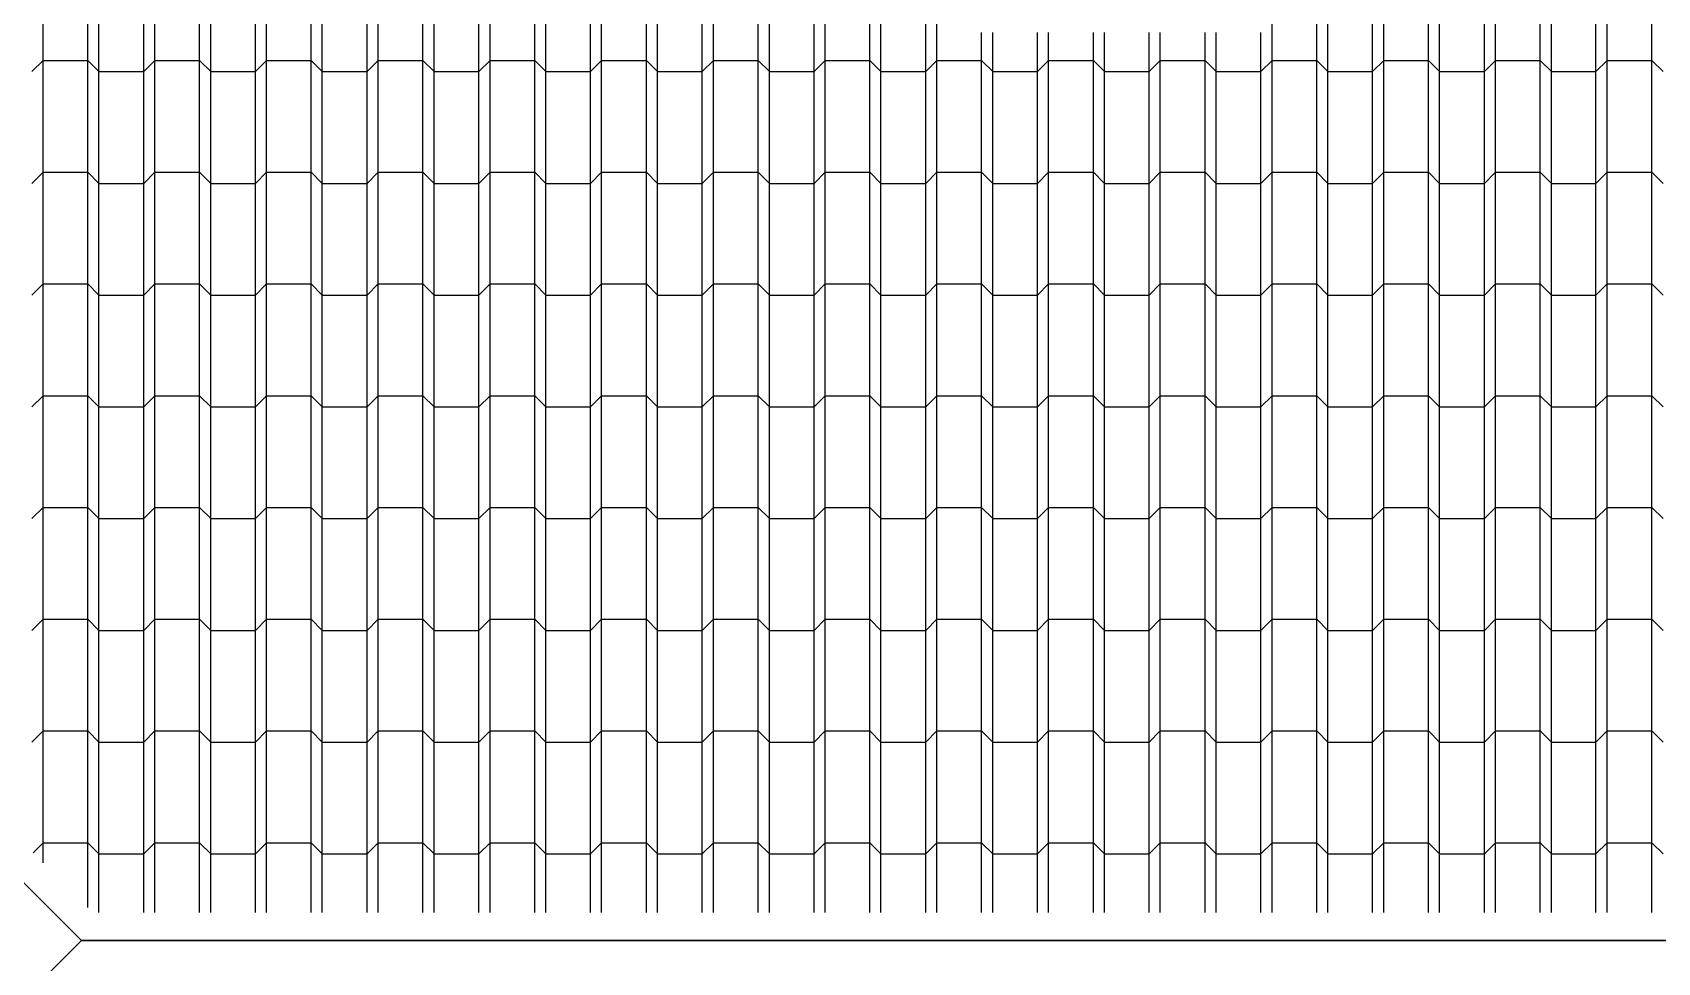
# Model space of a CAD drawing. Header units: metres. Extents: x -220 to 294, y -29 to 18.
# Drawn here: x -182.712 to -181.258, y 8.442 to 9.274 of the extents above; entities that cross this region are included whole.
import ezdxf

# ---------------------------------------------------------------- set-up
doc = ezdxf.new("R2010")
doc.units = ezdxf.units.M
doc.header["$MEASUREMENT"] = 0
doc.layers.add('Rota', color=7, linetype='Continuous')
doc.layers.add('Tarama', color=7, linetype='Continuous')

msp = doc.modelspace()

# ---------------------------------------------------------------- linework, layer by layer
at = {"layer": 'Rota', "color": 166, "linetype": 'Continuous', "lineweight": -3}
for points in [[(-184.0061, 9.7987), (-182.6686, 8.4612)], [(-182.6686, 8.4612), (-184.0061, 7.1237)], [(-182.6686, 8.4612), (-180.8064, 8.4612)], [(-180.8064, 8.4612), (-182.6686, 8.4612)]]:
    msp.add_lwpolyline(points, dxfattribs=at)
at = {"layer": 'Tarama', "color": 13, "linetype": 'Continuous', "lineweight": -3}
for points in [[(-182.7029, 9.2487), (-182.7029, 9.3487)], [(-182.6628, 9.2487), (-182.6628, 9.3487)], [(-182.6528, 9.2487), (-182.6528, 9.3487)], [(-182.6128, 9.2487), (-182.6128, 9.3487)], [(-182.6028, 9.2487), (-182.6028, 9.3487)], [(-182.5629, 9.2487), (-182.5629, 9.3487)], [(-182.5528, 9.2487), (-182.5528, 9.3487)], [(-182.5128, 9.2487), (-182.5128, 9.3487)], [(-182.5028, 9.2487), (-182.5028, 9.3487)], [(-182.4628, 9.2487), (-182.4628, 9.3487)], [(-182.4529, 9.2487), (-182.4529, 9.3487)], [(-182.4128, 9.2487), (-182.4128, 9.3487)], [(-182.4028, 9.2487), (-182.4028, 9.3487)], [(-182.3628, 9.2487), (-182.3628, 9.3487)], [(-182.3528, 9.2487), (-182.3528, 9.3487)], [(-182.3129, 9.2487), (-182.3129, 9.3487)], [(-182.3028, 9.2487), (-182.3028, 9.3487)], [(-182.2628, 9.2487), (-182.2628, 9.3487)], [(-182.2528, 9.2487), (-182.2528, 9.3487)], [(-182.2128, 9.2487), (-182.2128, 9.3487)], [(-182.2029, 9.2487), (-182.2029, 9.3487)], [(-182.1628, 9.2487), (-182.1628, 9.3487)], [(-182.1528, 9.2487), (-182.1528, 9.3487)], [(-182.1128, 9.2487), (-182.1128, 9.3487)], [(-182.1028, 9.2487), (-182.1028, 9.3487)], [(-182.0629, 9.2487), (-182.0629, 9.3487)], [(-182.0528, 9.2487), (-182.0528, 9.3487)], [(-182.0128, 9.2487), (-182.0128, 9.3487)], [(-182.0028, 9.2487), (-182.0028, 9.3487)], [(-181.9628, 9.2487), (-181.9628, 9.3487)], [(-181.9529, 9.2487), (-181.9529, 9.3487)], [(-181.9128, 9.2487), (-181.9128, 9.3487)], [(-181.9028, 9.2487), (-181.9028, 9.3487)], [(-181.6028, 9.2487), (-181.6028, 9.3487)], [(-181.5629, 9.2487), (-181.5629, 9.3487)], [(-181.5528, 9.2487), (-181.5528, 9.3487)], [(-181.5128, 9.2487), (-181.5128, 9.3487)], [(-181.5028, 9.2487), (-181.5028, 9.3487)], [(-181.4628, 9.2487), (-181.4628, 9.3487)], [(-181.4529, 9.2487), (-181.4529, 9.3487)], [(-181.4128, 9.2487), (-181.4128, 9.3487)], [(-181.4028, 9.2487), (-181.4028, 9.3487)], [(-181.3628, 9.2487), (-181.3628, 9.3487)], [(-181.3528, 9.2487), (-181.3528, 9.3487)], [(-181.3129, 9.2487), (-181.3129, 9.3487)], [(-181.3028, 9.2487), (-181.3028, 9.3487)], [(-181.2628, 9.2487), (-181.2628, 9.3487)], [(-181.8628, 9.2487), (-181.8628, 9.2737)], [(-181.8528, 9.2487), (-181.8528, 9.2737)], [(-181.8129, 9.2487), (-181.8129, 9.2737)], [(-181.8028, 9.2487), (-181.8028, 9.2737)], [(-181.7628, 9.2487), (-181.7628, 9.2737)], [(-181.7528, 9.2487), (-181.7528, 9.2737)], [(-181.7128, 9.2487), (-181.7128, 9.2737)], [(-181.7029, 9.2487), (-181.7029, 9.2737)], [(-181.6628, 9.2487), (-181.6628, 9.2737)], [(-181.6528, 9.2487), (-181.6528, 9.2737)], [(-181.6128, 9.2487), (-181.6128, 9.2737)], [(-182.7128, 9.2387), (-182.7029, 9.2487)], [(-182.7029, 9.1487), (-182.7029, 9.2487)], [(-182.7029, 9.2487), (-182.6628, 9.2487)], [(-182.6628, 9.1487), (-182.6628, 9.2487)], [(-182.6628, 9.2487), (-182.6528, 9.2387)], [(-182.6528, 9.1487), (-182.6528, 9.2487)], [(-182.6528, 9.2387), (-182.6128, 9.2387)], [(-182.6128, 9.1487), (-182.6128, 9.2487)], [(-182.6128, 9.2387), (-182.6028, 9.2487)], [(-182.6028, 9.1487), (-182.6028, 9.2487)], [(-182.6028, 9.2487), (-182.5629, 9.2487)], [(-182.5629, 9.1487), (-182.5629, 9.2487)], [(-182.5629, 9.2487), (-182.5528, 9.2387)], [(-182.5528, 9.1487), (-182.5528, 9.2487)], [(-182.5528, 9.2387), (-182.5128, 9.2387)], [(-182.5128, 9.1487), (-182.5128, 9.2487)], [(-182.5128, 9.2387), (-182.5028, 9.2487)], [(-182.5028, 9.1487), (-182.5028, 9.2487)], [(-182.5028, 9.2487), (-182.4628, 9.2487)], [(-182.4628, 9.1487), (-182.4628, 9.2487)], [(-182.4628, 9.2487), (-182.4529, 9.2387)], [(-182.4529, 9.1487), (-182.4529, 9.2487)], [(-182.4529, 9.2387), (-182.4128, 9.2387)], [(-182.4128, 9.1487), (-182.4128, 9.2487)], [(-182.4128, 9.2387), (-182.4028, 9.2487)], [(-182.4028, 9.1487), (-182.4028, 9.2487)], [(-182.4028, 9.2487), (-182.3628, 9.2487)], [(-182.3628, 9.1487), (-182.3628, 9.2487)], [(-182.3628, 9.2487), (-182.3528, 9.2387)], [(-182.3528, 9.1487), (-182.3528, 9.2487)], [(-182.3528, 9.2387), (-182.3129, 9.2387)], [(-182.3129, 9.1487), (-182.3129, 9.2487)], [(-182.3129, 9.2387), (-182.3028, 9.2487)], [(-182.3028, 9.1487), (-182.3028, 9.2487)], [(-182.3028, 9.2487), (-182.2628, 9.2487)], [(-182.2628, 9.1487), (-182.2628, 9.2487)], [(-182.2628, 9.2487), (-182.2528, 9.2387)], [(-182.2528, 9.1487), (-182.2528, 9.2487)], [(-182.2528, 9.2387), (-182.2128, 9.2387)], [(-182.2128, 9.1487), (-182.2128, 9.2487)], [(-182.2128, 9.2387), (-182.2029, 9.2487)], [(-182.2029, 9.1487), (-182.2029, 9.2487)], [(-182.2029, 9.2487), (-182.1628, 9.2487)], [(-182.1628, 9.1487), (-182.1628, 9.2487)], [(-182.1628, 9.2487), (-182.1528, 9.2387)], [(-182.1528, 9.1487), (-182.1528, 9.2487)], [(-182.1528, 9.2387), (-182.1128, 9.2387)], [(-182.1128, 9.1487), (-182.1128, 9.2487)], [(-182.1128, 9.2387), (-182.1028, 9.2487)], [(-182.1028, 9.1487), (-182.1028, 9.2487)], [(-182.1028, 9.2487), (-182.0629, 9.2487)], [(-182.0629, 9.1487), (-182.0629, 9.2487)], [(-182.0629, 9.2487), (-182.0528, 9.2387)], [(-182.0528, 9.1487), (-182.0528, 9.2487)], [(-182.0528, 9.2387), (-182.0128, 9.2387)], [(-182.0128, 9.1487), (-182.0128, 9.2487)], [(-182.0128, 9.2387), (-182.0028, 9.2487)], [(-182.0028, 9.1487), (-182.0028, 9.2487)], [(-182.0028, 9.2487), (-181.9628, 9.2487)], [(-181.9628, 9.1487), (-181.9628, 9.2487)], [(-181.9628, 9.2487), (-181.9529, 9.2387)], [(-181.9529, 9.1487), (-181.9529, 9.2487)], [(-181.9529, 9.2387), (-181.9128, 9.2387)], [(-181.9128, 9.1487), (-181.9128, 9.2487)], [(-181.9128, 9.2387), (-181.9028, 9.2487)], [(-181.9028, 9.1487), (-181.9028, 9.2487)], [(-181.9028, 9.2487), (-181.8628, 9.2487)], [(-181.8628, 9.1487), (-181.8628, 9.2487)], [(-181.8628, 9.2487), (-181.8528, 9.2387)], [(-181.8528, 9.1487), (-181.8528, 9.2487)], [(-181.8528, 9.2387), (-181.8129, 9.2387)], [(-181.8129, 9.1487), (-181.8129, 9.2487)], [(-181.8129, 9.2387), (-181.8028, 9.2487)], [(-181.8028, 9.1487), (-181.8028, 9.2487)], [(-181.8028, 9.2487), (-181.7628, 9.2487)], [(-181.7628, 9.1487), (-181.7628, 9.2487)], [(-181.7628, 9.2487), (-181.7528, 9.2387)], [(-181.7528, 9.1487), (-181.7528, 9.2487)], [(-181.7528, 9.2387), (-181.7128, 9.2387)], [(-181.7128, 9.1487), (-181.7128, 9.2487)], [(-181.7128, 9.2387), (-181.7029, 9.2487)], [(-181.7029, 9.1487), (-181.7029, 9.2487)], [(-181.7029, 9.2487), (-181.6628, 9.2487)], [(-181.6628, 9.1487), (-181.6628, 9.2487)], [(-181.6628, 9.2487), (-181.6528, 9.2387)], [(-181.6528, 9.1487), (-181.6528, 9.2487)], [(-181.6528, 9.2387), (-181.6128, 9.2387)], [(-181.6128, 9.1487), (-181.6128, 9.2487)], [(-181.6128, 9.2387), (-181.6028, 9.2487)], [(-181.6028, 9.1487), (-181.6028, 9.2487)], [(-181.6028, 9.2487), (-181.5629, 9.2487)], [(-181.5629, 9.1487), (-181.5629, 9.2487)], [(-181.5629, 9.2487), (-181.5528, 9.2387)], [(-181.5528, 9.1487), (-181.5528, 9.2487)], [(-181.5528, 9.2387), (-181.5128, 9.2387)], [(-181.5128, 9.1487), (-181.5128, 9.2487)], [(-181.5128, 9.2387), (-181.5028, 9.2487)], [(-181.5028, 9.1487), (-181.5028, 9.2487)], [(-181.5028, 9.2487), (-181.4628, 9.2487)], [(-181.4628, 9.1487), (-181.4628, 9.2487)], [(-181.4628, 9.2487), (-181.4529, 9.2387)], [(-181.4529, 9.1487), (-181.4529, 9.2487)], [(-181.4529, 9.2387), (-181.4128, 9.2387)], [(-181.4128, 9.1487), (-181.4128, 9.2487)], [(-181.4128, 9.2387), (-181.4028, 9.2487)], [(-181.4028, 9.1487), (-181.4028, 9.2487)], [(-181.4028, 9.2487), (-181.3628, 9.2487)], [(-181.3628, 9.1487), (-181.3628, 9.2487)], [(-181.3628, 9.2487), (-181.3528, 9.2387)], [(-181.3528, 9.1487), (-181.3528, 9.2487)], [(-181.3528, 9.2387), (-181.3129, 9.2387)], [(-181.3129, 9.1487), (-181.3129, 9.2487)], [(-181.3129, 9.2387), (-181.3028, 9.2487)], [(-181.3028, 9.1487), (-181.3028, 9.2487)], [(-181.3028, 9.2487), (-181.2628, 9.2487)], [(-181.2628, 9.1487), (-181.2628, 9.2487)], [(-181.2628, 9.2487), (-181.2528, 9.2387)], [(-182.7128, 9.1387), (-182.7029, 9.1487)], [(-182.7029, 9.0487), (-182.7029, 9.1487)], [(-182.7029, 9.1487), (-182.6628, 9.1487)], [(-182.6628, 9.0487), (-182.6628, 9.1487)], [(-182.6628, 9.1487), (-182.6528, 9.1387)], [(-182.6528, 9.0487), (-182.6528, 9.1487)], [(-182.6128, 9.0487), (-182.6128, 9.1487)], [(-182.6128, 9.1387), (-182.6028, 9.1487)], [(-182.6028, 9.0487), (-182.6028, 9.1487)], [(-182.6028, 9.1487), (-182.5629, 9.1487)], [(-182.5629, 9.0487), (-182.5629, 9.1487)], [(-182.5629, 9.1487), (-182.5528, 9.1387)], [(-182.5528, 9.0487), (-182.5528, 9.1487)], [(-182.5128, 9.0487), (-182.5128, 9.1487)], [(-182.5128, 9.1387), (-182.5028, 9.1487)], [(-182.5028, 9.0487), (-182.5028, 9.1487)], [(-182.5028, 9.1487), (-182.4628, 9.1487)], [(-182.4628, 9.0487), (-182.4628, 9.1487)], [(-182.4628, 9.1487), (-182.4529, 9.1387)], [(-182.4529, 9.0487), (-182.4529, 9.1487)], [(-182.4128, 9.0487), (-182.4128, 9.1487)], [(-182.4128, 9.1387), (-182.4028, 9.1487)], [(-182.4028, 9.0487), (-182.4028, 9.1487)], [(-182.4028, 9.1487), (-182.3628, 9.1487)], [(-182.3628, 9.0487), (-182.3628, 9.1487)], [(-182.3628, 9.1487), (-182.3528, 9.1387)], [(-182.3528, 9.0487), (-182.3528, 9.1487)], [(-182.3129, 9.0487), (-182.3129, 9.1487)], [(-182.3129, 9.1387), (-182.3028, 9.1487)], [(-182.3028, 9.0487), (-182.3028, 9.1487)], [(-182.3028, 9.1487), (-182.2628, 9.1487)], [(-182.2628, 9.0487), (-182.2628, 9.1487)], [(-182.2628, 9.1487), (-182.2528, 9.1387)], [(-182.2528, 9.0487), (-182.2528, 9.1487)], [(-182.2128, 9.0487), (-182.2128, 9.1487)], [(-182.2128, 9.1387), (-182.2029, 9.1487)], [(-182.2029, 9.0487), (-182.2029, 9.1487)], [(-182.2029, 9.1487), (-182.1628, 9.1487)], [(-182.1628, 9.0487), (-182.1628, 9.1487)], [(-182.1628, 9.1487), (-182.1528, 9.1387)], [(-182.1528, 9.0487), (-182.1528, 9.1487)], [(-182.1128, 9.0487), (-182.1128, 9.1487)], [(-182.1128, 9.1387), (-182.1028, 9.1487)], [(-182.1028, 9.0487), (-182.1028, 9.1487)], [(-182.1028, 9.1487), (-182.0629, 9.1487)], [(-182.0629, 9.0487), (-182.0629, 9.1487)], [(-182.0629, 9.1487), (-182.0528, 9.1387)], [(-182.0528, 9.0487), (-182.0528, 9.1487)], [(-182.0128, 9.0487), (-182.0128, 9.1487)], [(-182.0128, 9.1387), (-182.0028, 9.1487)], [(-182.0028, 9.0487), (-182.0028, 9.1487)], [(-182.0028, 9.1487), (-181.9628, 9.1487)], [(-181.9628, 9.0487), (-181.9628, 9.1487)], [(-181.9628, 9.1487), (-181.9529, 9.1387)], [(-181.9529, 9.0487), (-181.9529, 9.1487)], [(-181.9128, 9.0487), (-181.9128, 9.1487)], [(-181.9128, 9.1387), (-181.9028, 9.1487)], [(-181.9028, 9.0487), (-181.9028, 9.1487)], [(-181.9028, 9.1487), (-181.8628, 9.1487)], [(-181.8628, 9.0487), (-181.8628, 9.1487)], [(-181.8628, 9.1487), (-181.8528, 9.1387)], [(-181.8528, 9.0487), (-181.8528, 9.1487)], [(-181.8129, 9.0487), (-181.8129, 9.1487)], [(-181.8129, 9.1387), (-181.8028, 9.1487)], [(-181.8028, 9.0487), (-181.8028, 9.1487)], [(-181.8028, 9.1487), (-181.7628, 9.1487)], [(-181.7628, 9.0487), (-181.7628, 9.1487)], [(-181.7628, 9.1487), (-181.7528, 9.1387)], [(-181.7528, 9.0487), (-181.7528, 9.1487)], [(-181.7128, 9.0487), (-181.7128, 9.1487)], [(-181.7128, 9.1387), (-181.7029, 9.1487)], [(-181.7029, 9.0487), (-181.7029, 9.1487)], [(-181.7029, 9.1487), (-181.6628, 9.1487)], [(-181.6628, 9.0487), (-181.6628, 9.1487)], [(-181.6628, 9.1487), (-181.6528, 9.1387)], [(-181.6528, 9.0487), (-181.6528, 9.1487)], [(-181.6128, 9.0487), (-181.6128, 9.1487)], [(-181.6128, 9.1387), (-181.6028, 9.1487)], [(-181.6028, 9.0487), (-181.6028, 9.1487)], [(-181.6028, 9.1487), (-181.5629, 9.1487)], [(-181.5629, 9.0487), (-181.5629, 9.1487)], [(-181.5629, 9.1487), (-181.5528, 9.1387)], [(-181.5528, 9.0487), (-181.5528, 9.1487)], [(-181.5128, 9.0487), (-181.5128, 9.1487)], [(-181.5128, 9.1387), (-181.5028, 9.1487)], [(-181.5028, 9.0487), (-181.5028, 9.1487)], [(-181.5028, 9.1487), (-181.4628, 9.1487)], [(-181.4628, 9.0487), (-181.4628, 9.1487)], [(-181.4628, 9.1487), (-181.4529, 9.1387)], [(-181.4529, 9.0487), (-181.4529, 9.1487)], [(-181.4128, 9.0487), (-181.4128, 9.1487)], [(-181.4128, 9.1387), (-181.4028, 9.1487)], [(-181.4028, 9.0487), (-181.4028, 9.1487)], [(-181.4028, 9.1487), (-181.3628, 9.1487)], [(-181.3628, 9.0487), (-181.3628, 9.1487)], [(-181.3628, 9.1487), (-181.3528, 9.1387)], [(-181.3528, 9.0487), (-181.3528, 9.1487)], [(-181.3129, 9.0487), (-181.3129, 9.1487)], [(-181.3129, 9.1387), (-181.3028, 9.1487)], [(-181.3028, 9.0487), (-181.3028, 9.1487)], [(-181.3028, 9.1487), (-181.2628, 9.1487)], [(-181.2628, 9.0487), (-181.2628, 9.1487)], [(-181.2628, 9.1487), (-181.2528, 9.1387)], [(-182.6528, 9.1387), (-182.6128, 9.1387)], [(-182.5528, 9.1387), (-182.5128, 9.1387)], [(-182.4529, 9.1387), (-182.4128, 9.1387)], [(-182.3528, 9.1387), (-182.3129, 9.1387)], [(-182.2528, 9.1387), (-182.2128, 9.1387)], [(-182.1528, 9.1387), (-182.1128, 9.1387)], [(-182.0528, 9.1387), (-182.0128, 9.1387)], [(-181.9529, 9.1387), (-181.9128, 9.1387)], [(-181.8528, 9.1387), (-181.8129, 9.1387)], [(-181.7528, 9.1387), (-181.7128, 9.1387)], [(-181.6528, 9.1387), (-181.6128, 9.1387)], [(-181.5528, 9.1387), (-181.5128, 9.1387)], [(-181.4529, 9.1387), (-181.4128, 9.1387)], [(-181.3528, 9.1387), (-181.3129, 9.1387)], [(-182.7128, 9.0387), (-182.7029, 9.0487)], [(-182.7029, 8.9487), (-182.7029, 9.0487)], [(-182.7029, 9.0487), (-182.6628, 9.0487)], [(-182.6628, 8.9487), (-182.6628, 9.0487)], [(-182.6628, 9.0487), (-182.6528, 9.0387)], [(-182.6528, 8.9487), (-182.6528, 9.0487)], [(-182.6128, 8.9487), (-182.6128, 9.0487)], [(-182.6128, 9.0387), (-182.6028, 9.0487)], [(-182.6028, 8.9487), (-182.6028, 9.0487)], [(-182.6028, 9.0487), (-182.5629, 9.0487)], [(-182.5629, 8.9487), (-182.5629, 9.0487)], [(-182.5629, 9.0487), (-182.5528, 9.0387)], [(-182.5528, 8.9487), (-182.5528, 9.0487)], [(-182.5128, 8.9487), (-182.5128, 9.0487)], [(-182.5128, 9.0387), (-182.5028, 9.0487)], [(-182.5028, 8.9487), (-182.5028, 9.0487)], [(-182.5028, 9.0487), (-182.4628, 9.0487)], [(-182.4628, 8.9487), (-182.4628, 9.0487)], [(-182.4628, 9.0487), (-182.4529, 9.0387)], [(-182.4529, 8.9487), (-182.4529, 9.0487)], [(-182.4128, 8.9487), (-182.4128, 9.0487)], [(-182.4128, 9.0387), (-182.4028, 9.0487)], [(-182.4028, 8.9487), (-182.4028, 9.0487)], [(-182.4028, 9.0487), (-182.3628, 9.0487)], [(-182.3628, 8.9487), (-182.3628, 9.0487)], [(-182.3628, 9.0487), (-182.3528, 9.0387)], [(-182.3528, 8.9487), (-182.3528, 9.0487)], [(-182.3129, 8.9487), (-182.3129, 9.0487)], [(-182.3129, 9.0387), (-182.3028, 9.0487)], [(-182.3028, 8.9487), (-182.3028, 9.0487)], [(-182.3028, 9.0487), (-182.2628, 9.0487)], [(-182.2628, 8.9487), (-182.2628, 9.0487)], [(-182.2628, 9.0487), (-182.2528, 9.0387)], [(-182.2528, 8.9487), (-182.2528, 9.0487)], [(-182.2128, 8.9487), (-182.2128, 9.0487)], [(-182.2128, 9.0387), (-182.2029, 9.0487)], [(-182.2029, 8.9487), (-182.2029, 9.0487)], [(-182.2029, 9.0487), (-182.1628, 9.0487)], [(-182.1628, 8.9487), (-182.1628, 9.0487)], [(-182.1628, 9.0487), (-182.1528, 9.0387)], [(-182.1528, 8.9487), (-182.1528, 9.0487)], [(-182.1128, 8.9487), (-182.1128, 9.0487)], [(-182.1128, 9.0387), (-182.1028, 9.0487)], [(-182.1028, 8.9487), (-182.1028, 9.0487)], [(-182.1028, 9.0487), (-182.0629, 9.0487)], [(-182.0629, 8.9487), (-182.0629, 9.0487)], [(-182.0629, 9.0487), (-182.0528, 9.0387)], [(-182.0528, 8.9487), (-182.0528, 9.0487)], [(-182.0128, 8.9487), (-182.0128, 9.0487)], [(-182.0128, 9.0387), (-182.0028, 9.0487)], [(-182.0028, 8.9487), (-182.0028, 9.0487)], [(-182.0028, 9.0487), (-181.9628, 9.0487)], [(-181.9628, 8.9487), (-181.9628, 9.0487)], [(-181.9628, 9.0487), (-181.9529, 9.0387)], [(-181.9529, 8.9487), (-181.9529, 9.0487)], [(-181.9128, 8.9487), (-181.9128, 9.0487)], [(-181.9128, 9.0387), (-181.9028, 9.0487)], [(-181.9028, 8.9487), (-181.9028, 9.0487)], [(-181.9028, 9.0487), (-181.8628, 9.0487)], [(-181.8628, 8.9487), (-181.8628, 9.0487)], [(-181.8628, 9.0487), (-181.8528, 9.0387)], [(-181.8528, 8.9487), (-181.8528, 9.0487)], [(-181.8129, 8.9487), (-181.8129, 9.0487)], [(-181.8129, 9.0387), (-181.8028, 9.0487)], [(-181.8028, 8.9487), (-181.8028, 9.0487)], [(-181.8028, 9.0487), (-181.7628, 9.0487)], [(-181.7628, 8.9487), (-181.7628, 9.0487)], [(-181.7628, 9.0487), (-181.7528, 9.0387)], [(-181.7528, 8.9487), (-181.7528, 9.0487)], [(-181.7128, 8.9487), (-181.7128, 9.0487)], [(-181.7128, 9.0387), (-181.7029, 9.0487)], [(-181.7029, 8.9487), (-181.7029, 9.0487)], [(-181.7029, 9.0487), (-181.6628, 9.0487)], [(-181.6628, 8.9487), (-181.6628, 9.0487)], [(-181.6628, 9.0487), (-181.6528, 9.0387)], [(-181.6528, 8.9487), (-181.6528, 9.0487)], [(-181.6128, 8.9487), (-181.6128, 9.0487)], [(-181.6128, 9.0387), (-181.6028, 9.0487)], [(-181.6028, 8.9487), (-181.6028, 9.0487)], [(-181.6028, 9.0487), (-181.5629, 9.0487)], [(-181.5629, 8.9487), (-181.5629, 9.0487)], [(-181.5629, 9.0487), (-181.5528, 9.0387)], [(-181.5528, 8.9487), (-181.5528, 9.0487)], [(-181.5128, 8.9487), (-181.5128, 9.0487)], [(-181.5128, 9.0387), (-181.5028, 9.0487)], [(-181.5028, 8.9487), (-181.5028, 9.0487)], [(-181.5028, 9.0487), (-181.4628, 9.0487)], [(-181.4628, 8.9487), (-181.4628, 9.0487)], [(-181.4628, 9.0487), (-181.4529, 9.0387)], [(-181.4529, 8.9487), (-181.4529, 9.0487)], [(-181.4128, 8.9487), (-181.4128, 9.0487)], [(-181.4128, 9.0387), (-181.4028, 9.0487)], [(-181.4028, 8.9487), (-181.4028, 9.0487)], [(-181.4028, 9.0487), (-181.3628, 9.0487)], [(-181.3628, 8.9487), (-181.3628, 9.0487)], [(-181.3628, 9.0487), (-181.3528, 9.0387)], [(-181.3528, 8.9487), (-181.3528, 9.0487)], [(-181.3129, 8.9487), (-181.3129, 9.0487)], [(-181.3129, 9.0387), (-181.3028, 9.0487)], [(-181.3028, 8.9487), (-181.3028, 9.0487)], [(-181.3028, 9.0487), (-181.2628, 9.0487)], [(-181.2628, 8.9487), (-181.2628, 9.0487)], [(-181.2628, 9.0487), (-181.2528, 9.0387)], [(-182.6528, 9.0387), (-182.6128, 9.0387)], [(-182.5528, 9.0387), (-182.5128, 9.0387)], [(-182.4529, 9.0387), (-182.4128, 9.0387)], [(-182.3528, 9.0387), (-182.3129, 9.0387)], [(-182.2528, 9.0387), (-182.2128, 9.0387)], [(-182.1528, 9.0387), (-182.1128, 9.0387)], [(-182.0528, 9.0387), (-182.0128, 9.0387)], [(-181.9529, 9.0387), (-181.9128, 9.0387)], [(-181.8528, 9.0387), (-181.8129, 9.0387)], [(-181.7528, 9.0387), (-181.7128, 9.0387)], [(-181.6528, 9.0387), (-181.6128, 9.0387)], [(-181.5528, 9.0387), (-181.5128, 9.0387)], [(-181.4529, 9.0387), (-181.4128, 9.0387)], [(-181.3528, 9.0387), (-181.3129, 9.0387)], [(-182.7128, 8.9387), (-182.7029, 8.9487)], [(-182.7029, 8.8487), (-182.7029, 8.9487)], [(-182.7029, 8.9487), (-182.6628, 8.9487)], [(-182.6628, 8.8487), (-182.6628, 8.9487)], [(-182.6628, 8.9487), (-182.6528, 8.9387)], [(-182.6528, 8.8487), (-182.6528, 8.9487)], [(-182.6128, 8.8487), (-182.6128, 8.9487)], [(-182.6128, 8.9387), (-182.6028, 8.9487)], [(-182.6028, 8.8487), (-182.6028, 8.9487)], [(-182.6028, 8.9487), (-182.5629, 8.9487)], [(-182.5629, 8.8487), (-182.5629, 8.9487)], [(-182.5629, 8.9487), (-182.5528, 8.9387)], [(-182.5528, 8.8487), (-182.5528, 8.9487)], [(-182.5128, 8.8487), (-182.5128, 8.9487)], [(-182.5128, 8.9387), (-182.5028, 8.9487)], [(-182.5028, 8.8487), (-182.5028, 8.9487)], [(-182.5028, 8.9487), (-182.4628, 8.9487)], [(-182.4628, 8.8487), (-182.4628, 8.9487)], [(-182.4628, 8.9487), (-182.4529, 8.9387)], [(-182.4529, 8.8487), (-182.4529, 8.9487)], [(-182.4128, 8.8487), (-182.4128, 8.9487)], [(-182.4128, 8.9387), (-182.4028, 8.9487)], [(-182.4028, 8.8487), (-182.4028, 8.9487)], [(-182.4028, 8.9487), (-182.3628, 8.9487)], [(-182.3628, 8.8487), (-182.3628, 8.9487)], [(-182.3628, 8.9487), (-182.3528, 8.9387)], [(-182.3528, 8.8487), (-182.3528, 8.9487)], [(-182.3129, 8.8487), (-182.3129, 8.9487)], [(-182.3129, 8.9387), (-182.3028, 8.9487)], [(-182.3028, 8.8487), (-182.3028, 8.9487)], [(-182.3028, 8.9487), (-182.2628, 8.9487)], [(-182.2628, 8.8487), (-182.2628, 8.9487)], [(-182.2628, 8.9487), (-182.2528, 8.9387)], [(-182.2528, 8.8487), (-182.2528, 8.9487)], [(-182.2128, 8.8487), (-182.2128, 8.9487)], [(-182.2128, 8.9387), (-182.2029, 8.9487)], [(-182.2029, 8.8487), (-182.2029, 8.9487)], [(-182.2029, 8.9487), (-182.1628, 8.9487)], [(-182.1628, 8.8487), (-182.1628, 8.9487)], [(-182.1628, 8.9487), (-182.1528, 8.9387)], [(-182.1528, 8.8487), (-182.1528, 8.9487)], [(-182.1128, 8.8487), (-182.1128, 8.9487)], [(-182.1128, 8.9387), (-182.1028, 8.9487)], [(-182.1028, 8.8487), (-182.1028, 8.9487)], [(-182.1028, 8.9487), (-182.0629, 8.9487)], [(-182.0629, 8.8487), (-182.0629, 8.9487)], [(-182.0629, 8.9487), (-182.0528, 8.9387)], [(-182.0528, 8.8487), (-182.0528, 8.9487)], [(-182.0128, 8.8487), (-182.0128, 8.9487)], [(-182.0128, 8.9387), (-182.0028, 8.9487)], [(-182.0028, 8.8487), (-182.0028, 8.9487)], [(-182.0028, 8.9487), (-181.9628, 8.9487)], [(-181.9628, 8.8487), (-181.9628, 8.9487)], [(-181.9628, 8.9487), (-181.9529, 8.9387)], [(-181.9529, 8.8487), (-181.9529, 8.9487)], [(-181.9128, 8.8487), (-181.9128, 8.9487)], [(-181.9128, 8.9387), (-181.9028, 8.9487)], [(-181.9028, 8.8487), (-181.9028, 8.9487)], [(-181.9028, 8.9487), (-181.8628, 8.9487)], [(-181.8628, 8.8487), (-181.8628, 8.9487)], [(-181.8628, 8.9487), (-181.8528, 8.9387)], [(-181.8528, 8.8487), (-181.8528, 8.9487)], [(-181.8129, 8.8487), (-181.8129, 8.9487)], [(-181.8129, 8.9387), (-181.8028, 8.9487)], [(-181.8028, 8.8487), (-181.8028, 8.9487)], [(-181.8028, 8.9487), (-181.7628, 8.9487)], [(-181.7628, 8.8487), (-181.7628, 8.9487)], [(-181.7628, 8.9487), (-181.7528, 8.9387)], [(-181.7528, 8.8487), (-181.7528, 8.9487)], [(-181.7128, 8.8487), (-181.7128, 8.9487)], [(-181.7128, 8.9387), (-181.7029, 8.9487)], [(-181.7029, 8.8487), (-181.7029, 8.9487)], [(-181.7029, 8.9487), (-181.6628, 8.9487)], [(-181.6628, 8.8487), (-181.6628, 8.9487)], [(-181.6628, 8.9487), (-181.6528, 8.9387)], [(-181.6528, 8.8487), (-181.6528, 8.9487)], [(-181.6128, 8.8487), (-181.6128, 8.9487)], [(-181.6128, 8.9387), (-181.6028, 8.9487)], [(-181.6028, 8.8487), (-181.6028, 8.9487)], [(-181.6028, 8.9487), (-181.5629, 8.9487)], [(-181.5629, 8.8487), (-181.5629, 8.9487)], [(-181.5629, 8.9487), (-181.5528, 8.9387)], [(-181.5528, 8.8487), (-181.5528, 8.9487)], [(-181.5128, 8.8487), (-181.5128, 8.9487)], [(-181.5128, 8.9387), (-181.5028, 8.9487)], [(-181.5028, 8.8487), (-181.5028, 8.9487)], [(-181.5028, 8.9487), (-181.4628, 8.9487)], [(-181.4628, 8.8487), (-181.4628, 8.9487)], [(-181.4628, 8.9487), (-181.4529, 8.9387)], [(-181.4529, 8.8487), (-181.4529, 8.9487)], [(-181.4128, 8.8487), (-181.4128, 8.9487)], [(-181.4128, 8.9387), (-181.4028, 8.9487)], [(-181.4028, 8.8487), (-181.4028, 8.9487)], [(-181.4028, 8.9487), (-181.3628, 8.9487)], [(-181.3628, 8.8487), (-181.3628, 8.9487)], [(-181.3628, 8.9487), (-181.3528, 8.9387)], [(-181.3528, 8.8487), (-181.3528, 8.9487)], [(-181.3129, 8.8487), (-181.3129, 8.9487)], [(-181.3129, 8.9387), (-181.3028, 8.9487)], [(-181.3028, 8.8487), (-181.3028, 8.9487)], [(-181.3028, 8.9487), (-181.2628, 8.9487)], [(-181.2628, 8.8487), (-181.2628, 8.9487)], [(-181.2628, 8.9487), (-181.2528, 8.9387)], [(-182.6528, 8.9387), (-182.6128, 8.9387)], [(-182.5528, 8.9387), (-182.5128, 8.9387)], [(-182.4529, 8.9387), (-182.4128, 8.9387)], [(-182.3528, 8.9387), (-182.3129, 8.9387)], [(-182.2528, 8.9387), (-182.2128, 8.9387)], [(-182.1528, 8.9387), (-182.1128, 8.9387)], [(-182.0528, 8.9387), (-182.0128, 8.9387)], [(-181.9529, 8.9387), (-181.9128, 8.9387)], [(-181.8528, 8.9387), (-181.8129, 8.9387)], [(-181.7528, 8.9387), (-181.7128, 8.9387)], [(-181.6528, 8.9387), (-181.6128, 8.9387)], [(-181.5528, 8.9387), (-181.5128, 8.9387)], [(-181.4529, 8.9387), (-181.4128, 8.9387)], [(-181.3528, 8.9387), (-181.3129, 8.9387)], [(-182.7128, 8.8387), (-182.7029, 8.8487)], [(-182.7029, 8.7487), (-182.7029, 8.8487)], [(-182.7029, 8.8487), (-182.6628, 8.8487)], [(-182.6628, 8.7487), (-182.6628, 8.8487)], [(-182.6628, 8.8487), (-182.6528, 8.8387)], [(-182.6528, 8.7487), (-182.6528, 8.8487)], [(-182.6128, 8.7487), (-182.6128, 8.8487)], [(-182.6128, 8.8387), (-182.6028, 8.8487)], [(-182.6028, 8.7487), (-182.6028, 8.8487)], [(-182.6028, 8.8487), (-182.5629, 8.8487)], [(-182.5629, 8.7487), (-182.5629, 8.8487)], [(-182.5629, 8.8487), (-182.5528, 8.8387)], [(-182.5528, 8.7487), (-182.5528, 8.8487)], [(-182.5128, 8.7487), (-182.5128, 8.8487)], [(-182.5128, 8.8387), (-182.5028, 8.8487)], [(-182.5028, 8.7487), (-182.5028, 8.8487)], [(-182.5028, 8.8487), (-182.4628, 8.8487)], [(-182.4628, 8.7487), (-182.4628, 8.8487)], [(-182.4628, 8.8487), (-182.4529, 8.8387)], [(-182.4529, 8.7487), (-182.4529, 8.8487)], [(-182.4128, 8.7487), (-182.4128, 8.8487)], [(-182.4128, 8.8387), (-182.4028, 8.8487)], [(-182.4028, 8.7487), (-182.4028, 8.8487)], [(-182.4028, 8.8487), (-182.3628, 8.8487)], [(-182.3628, 8.7487), (-182.3628, 8.8487)], [(-182.3628, 8.8487), (-182.3528, 8.8387)], [(-182.3528, 8.7487), (-182.3528, 8.8487)], [(-182.3129, 8.7487), (-182.3129, 8.8487)], [(-182.3129, 8.8387), (-182.3028, 8.8487)], [(-182.3028, 8.7487), (-182.3028, 8.8487)], [(-182.3028, 8.8487), (-182.2628, 8.8487)], [(-182.2628, 8.7487), (-182.2628, 8.8487)], [(-182.2628, 8.8487), (-182.2528, 8.8387)], [(-182.2528, 8.7487), (-182.2528, 8.8487)], [(-182.2128, 8.7487), (-182.2128, 8.8487)], [(-182.2128, 8.8387), (-182.2029, 8.8487)], [(-182.2029, 8.7487), (-182.2029, 8.8487)], [(-182.2029, 8.8487), (-182.1628, 8.8487)], [(-182.1628, 8.7487), (-182.1628, 8.8487)], [(-182.1628, 8.8487), (-182.1528, 8.8387)], [(-182.1528, 8.7487), (-182.1528, 8.8487)], [(-182.1128, 8.7487), (-182.1128, 8.8487)], [(-182.1128, 8.8387), (-182.1028, 8.8487)], [(-182.1028, 8.7487), (-182.1028, 8.8487)], [(-182.1028, 8.8487), (-182.0629, 8.8487)], [(-182.0629, 8.7487), (-182.0629, 8.8487)], [(-182.0629, 8.8487), (-182.0528, 8.8387)], [(-182.0528, 8.7487), (-182.0528, 8.8487)], [(-182.0128, 8.7487), (-182.0128, 8.8487)], [(-182.0128, 8.8387), (-182.0028, 8.8487)], [(-182.0028, 8.7487), (-182.0028, 8.8487)], [(-182.0028, 8.8487), (-181.9628, 8.8487)], [(-181.9628, 8.7487), (-181.9628, 8.8487)], [(-181.9628, 8.8487), (-181.9529, 8.8387)], [(-181.9529, 8.7487), (-181.9529, 8.8487)], [(-181.9128, 8.7487), (-181.9128, 8.8487)], [(-181.9128, 8.8387), (-181.9028, 8.8487)], [(-181.9028, 8.7487), (-181.9028, 8.8487)], [(-181.9028, 8.8487), (-181.8628, 8.8487)], [(-181.8628, 8.7487), (-181.8628, 8.8487)], [(-181.8628, 8.8487), (-181.8528, 8.8387)], [(-181.8528, 8.7487), (-181.8528, 8.8487)], [(-181.8129, 8.7487), (-181.8129, 8.8487)], [(-181.8129, 8.8387), (-181.8028, 8.8487)], [(-181.8028, 8.7487), (-181.8028, 8.8487)], [(-181.8028, 8.8487), (-181.7628, 8.8487)], [(-181.7628, 8.7487), (-181.7628, 8.8487)], [(-181.7628, 8.8487), (-181.7528, 8.8387)], [(-181.7528, 8.7487), (-181.7528, 8.8487)], [(-181.7128, 8.7487), (-181.7128, 8.8487)], [(-181.7128, 8.8387), (-181.7029, 8.8487)], [(-181.7029, 8.7487), (-181.7029, 8.8487)], [(-181.7029, 8.8487), (-181.6628, 8.8487)], [(-181.6628, 8.7487), (-181.6628, 8.8487)], [(-181.6628, 8.8487), (-181.6528, 8.8387)], [(-181.6528, 8.7487), (-181.6528, 8.8487)], [(-181.6128, 8.7487), (-181.6128, 8.8487)], [(-181.6128, 8.8387), (-181.6028, 8.8487)], [(-181.6028, 8.7487), (-181.6028, 8.8487)], [(-181.6028, 8.8487), (-181.5629, 8.8487)], [(-181.5629, 8.7487), (-181.5629, 8.8487)], [(-181.5629, 8.8487), (-181.5528, 8.8387)], [(-181.5528, 8.7487), (-181.5528, 8.8487)], [(-181.5128, 8.7487), (-181.5128, 8.8487)], [(-181.5128, 8.8387), (-181.5028, 8.8487)], [(-181.5028, 8.7487), (-181.5028, 8.8487)], [(-181.5028, 8.8487), (-181.4628, 8.8487)], [(-181.4628, 8.7487), (-181.4628, 8.8487)], [(-181.4628, 8.8487), (-181.4529, 8.8387)], [(-181.4529, 8.7487), (-181.4529, 8.8487)], [(-181.4128, 8.7487), (-181.4128, 8.8487)], [(-181.4128, 8.8387), (-181.4028, 8.8487)], [(-181.4028, 8.7487), (-181.4028, 8.8487)], [(-181.4028, 8.8487), (-181.3628, 8.8487)], [(-181.3628, 8.7487), (-181.3628, 8.8487)], [(-181.3628, 8.8487), (-181.3528, 8.8387)], [(-181.3528, 8.7487), (-181.3528, 8.8487)], [(-181.3129, 8.7487), (-181.3129, 8.8487)], [(-181.3129, 8.8387), (-181.3028, 8.8487)], [(-181.3028, 8.7487), (-181.3028, 8.8487)], [(-181.3028, 8.8487), (-181.2628, 8.8487)], [(-181.2628, 8.7487), (-181.2628, 8.8487)], [(-181.2628, 8.8487), (-181.2528, 8.8387)], [(-182.6528, 8.8387), (-182.6128, 8.8387)], [(-182.5528, 8.8387), (-182.5128, 8.8387)], [(-182.4529, 8.8387), (-182.4128, 8.8387)], [(-182.3528, 8.8387), (-182.3129, 8.8387)], [(-182.2528, 8.8387), (-182.2128, 8.8387)], [(-182.1528, 8.8387), (-182.1128, 8.8387)], [(-182.0528, 8.8387), (-182.0128, 8.8387)], [(-181.9529, 8.8387), (-181.9128, 8.8387)], [(-181.8528, 8.8387), (-181.8129, 8.8387)], [(-181.7528, 8.8387), (-181.7128, 8.8387)], [(-181.6528, 8.8387), (-181.6128, 8.8387)], [(-181.5528, 8.8387), (-181.5128, 8.8387)], [(-181.4529, 8.8387), (-181.4128, 8.8387)], [(-181.3528, 8.8387), (-181.3129, 8.8387)], [(-182.7128, 8.7387), (-182.7029, 8.7487)], [(-182.7029, 8.6487), (-182.7029, 8.7487)], [(-182.7029, 8.7487), (-182.6628, 8.7487)], [(-182.6628, 8.6487), (-182.6628, 8.7487)], [(-182.6628, 8.7487), (-182.6528, 8.7387)], [(-182.6528, 8.6487), (-182.6528, 8.7487)], [(-182.6128, 8.6487), (-182.6128, 8.7487)], [(-182.6128, 8.7387), (-182.6028, 8.7487)], [(-182.6028, 8.6487), (-182.6028, 8.7487)], [(-182.6028, 8.7487), (-182.5629, 8.7487)], [(-182.5629, 8.6487), (-182.5629, 8.7487)], [(-182.5629, 8.7487), (-182.5528, 8.7387)], [(-182.5528, 8.6487), (-182.5528, 8.7487)], [(-182.5128, 8.6487), (-182.5128, 8.7487)], [(-182.5128, 8.7387), (-182.5028, 8.7487)], [(-182.5028, 8.6487), (-182.5028, 8.7487)], [(-182.5028, 8.7487), (-182.4628, 8.7487)], [(-182.4628, 8.6487), (-182.4628, 8.7487)], [(-182.4628, 8.7487), (-182.4529, 8.7387)], [(-182.4529, 8.6487), (-182.4529, 8.7487)], [(-182.4128, 8.6487), (-182.4128, 8.7487)], [(-182.4128, 8.7387), (-182.4028, 8.7487)], [(-182.4028, 8.6487), (-182.4028, 8.7487)], [(-182.4028, 8.7487), (-182.3628, 8.7487)], [(-182.3628, 8.6487), (-182.3628, 8.7487)], [(-182.3628, 8.7487), (-182.3528, 8.7387)], [(-182.3528, 8.6487), (-182.3528, 8.7487)], [(-182.3129, 8.6487), (-182.3129, 8.7487)], [(-182.3129, 8.7387), (-182.3028, 8.7487)], [(-182.3028, 8.6487), (-182.3028, 8.7487)], [(-182.3028, 8.7487), (-182.2628, 8.7487)], [(-182.2628, 8.6487), (-182.2628, 8.7487)], [(-182.2628, 8.7487), (-182.2528, 8.7387)], [(-182.2528, 8.6487), (-182.2528, 8.7487)], [(-182.2128, 8.6487), (-182.2128, 8.7487)], [(-182.2128, 8.7387), (-182.2029, 8.7487)], [(-182.2029, 8.6487), (-182.2029, 8.7487)], [(-182.2029, 8.7487), (-182.1628, 8.7487)], [(-182.1628, 8.6487), (-182.1628, 8.7487)], [(-182.1628, 8.7487), (-182.1528, 8.7387)], [(-182.1528, 8.6487), (-182.1528, 8.7487)], [(-182.1128, 8.6487), (-182.1128, 8.7487)], [(-182.1128, 8.7387), (-182.1028, 8.7487)], [(-182.1028, 8.6487), (-182.1028, 8.7487)], [(-182.1028, 8.7487), (-182.0629, 8.7487)], [(-182.0629, 8.6487), (-182.0629, 8.7487)], [(-182.0629, 8.7487), (-182.0528, 8.7387)], [(-182.0528, 8.6487), (-182.0528, 8.7487)], [(-182.0128, 8.6487), (-182.0128, 8.7487)], [(-182.0128, 8.7387), (-182.0028, 8.7487)], [(-182.0028, 8.6487), (-182.0028, 8.7487)], [(-182.0028, 8.7487), (-181.9628, 8.7487)], [(-181.9628, 8.6487), (-181.9628, 8.7487)], [(-181.9628, 8.7487), (-181.9529, 8.7387)], [(-181.9529, 8.6487), (-181.9529, 8.7487)], [(-181.9128, 8.6487), (-181.9128, 8.7487)], [(-181.9128, 8.7387), (-181.9028, 8.7487)], [(-181.9028, 8.6487), (-181.9028, 8.7487)], [(-181.9028, 8.7487), (-181.8628, 8.7487)], [(-181.8628, 8.6487), (-181.8628, 8.7487)], [(-181.8628, 8.7487), (-181.8528, 8.7387)], [(-181.8528, 8.6487), (-181.8528, 8.7487)], [(-181.8129, 8.6487), (-181.8129, 8.7487)], [(-181.8129, 8.7387), (-181.8028, 8.7487)], [(-181.8028, 8.6487), (-181.8028, 8.7487)], [(-181.8028, 8.7487), (-181.7628, 8.7487)], [(-181.7628, 8.6487), (-181.7628, 8.7487)], [(-181.7628, 8.7487), (-181.7528, 8.7387)], [(-181.7528, 8.6487), (-181.7528, 8.7487)], [(-181.7128, 8.6487), (-181.7128, 8.7487)], [(-181.7128, 8.7387), (-181.7029, 8.7487)], [(-181.7029, 8.6487), (-181.7029, 8.7487)], [(-181.7029, 8.7487), (-181.6628, 8.7487)], [(-181.6628, 8.6487), (-181.6628, 8.7487)], [(-181.6628, 8.7487), (-181.6528, 8.7387)], [(-181.6528, 8.6487), (-181.6528, 8.7487)], [(-181.6128, 8.6487), (-181.6128, 8.7487)], [(-181.6128, 8.7387), (-181.6028, 8.7487)], [(-181.6028, 8.6487), (-181.6028, 8.7487)], [(-181.6028, 8.7487), (-181.5629, 8.7487)], [(-181.5629, 8.6487), (-181.5629, 8.7487)], [(-181.5629, 8.7487), (-181.5528, 8.7387)], [(-181.5528, 8.6487), (-181.5528, 8.7487)], [(-181.5128, 8.6487), (-181.5128, 8.7487)], [(-181.5128, 8.7387), (-181.5028, 8.7487)], [(-181.5028, 8.6487), (-181.5028, 8.7487)], [(-181.5028, 8.7487), (-181.4628, 8.7487)], [(-181.4628, 8.6487), (-181.4628, 8.7487)], [(-181.4628, 8.7487), (-181.4529, 8.7387)], [(-181.4529, 8.6487), (-181.4529, 8.7487)], [(-181.4128, 8.6487), (-181.4128, 8.7487)], [(-181.4128, 8.7387), (-181.4028, 8.7487)], [(-181.4028, 8.6487), (-181.4028, 8.7487)], [(-181.4028, 8.7487), (-181.3628, 8.7487)], [(-181.3628, 8.6487), (-181.3628, 8.7487)], [(-181.3628, 8.7487), (-181.3528, 8.7387)], [(-181.3528, 8.6487), (-181.3528, 8.7487)], [(-181.3129, 8.6487), (-181.3129, 8.7487)], [(-181.3129, 8.7387), (-181.3028, 8.7487)], [(-181.3028, 8.6487), (-181.3028, 8.7487)], [(-181.3028, 8.7487), (-181.2628, 8.7487)], [(-181.2628, 8.6487), (-181.2628, 8.7487)], [(-181.2628, 8.7487), (-181.2528, 8.7387)], [(-182.6528, 8.7387), (-182.6128, 8.7387)], [(-182.5528, 8.7387), (-182.5128, 8.7387)], [(-182.4529, 8.7387), (-182.4128, 8.7387)], [(-182.3528, 8.7387), (-182.3129, 8.7387)], [(-182.2528, 8.7387), (-182.2128, 8.7387)], [(-182.1528, 8.7387), (-182.1128, 8.7387)], [(-182.0528, 8.7387), (-182.0128, 8.7387)], [(-181.9529, 8.7387), (-181.9128, 8.7387)], [(-181.8528, 8.7387), (-181.8129, 8.7387)], [(-181.7528, 8.7387), (-181.7128, 8.7387)], [(-181.6528, 8.7387), (-181.6128, 8.7387)], [(-181.5528, 8.7387), (-181.5128, 8.7387)], [(-181.4529, 8.7387), (-181.4128, 8.7387)], [(-181.3528, 8.7387), (-181.3129, 8.7387)], [(-182.7128, 8.6387), (-182.7029, 8.6487)], [(-182.7029, 8.5487), (-182.7029, 8.6487)], [(-182.7029, 8.6487), (-182.6628, 8.6487)], [(-182.6628, 8.5487), (-182.6628, 8.6487)], [(-182.6628, 8.6487), (-182.6528, 8.6387)], [(-182.6528, 8.5487), (-182.6528, 8.6487)], [(-182.6128, 8.5487), (-182.6128, 8.6487)], [(-182.6128, 8.6387), (-182.6028, 8.6487)], [(-182.6028, 8.5487), (-182.6028, 8.6487)], [(-182.6028, 8.6487), (-182.5629, 8.6487)], [(-182.5629, 8.5487), (-182.5629, 8.6487)], [(-182.5629, 8.6487), (-182.5528, 8.6387)], [(-182.5528, 8.5487), (-182.5528, 8.6487)], [(-182.5128, 8.5487), (-182.5128, 8.6487)], [(-182.5128, 8.6387), (-182.5028, 8.6487)], [(-182.5028, 8.5487), (-182.5028, 8.6487)], [(-182.5028, 8.6487), (-182.4628, 8.6487)], [(-182.4628, 8.5487), (-182.4628, 8.6487)], [(-182.4628, 8.6487), (-182.4529, 8.6387)], [(-182.4529, 8.5487), (-182.4529, 8.6487)], [(-182.4128, 8.5487), (-182.4128, 8.6487)], [(-182.4128, 8.6387), (-182.4028, 8.6487)], [(-182.4028, 8.5487), (-182.4028, 8.6487)], [(-182.4028, 8.6487), (-182.3628, 8.6487)], [(-182.3628, 8.5487), (-182.3628, 8.6487)], [(-182.3628, 8.6487), (-182.3528, 8.6387)], [(-182.3528, 8.5487), (-182.3528, 8.6487)], [(-182.3129, 8.5487), (-182.3129, 8.6487)], [(-182.3129, 8.6387), (-182.3028, 8.6487)], [(-182.3028, 8.5487), (-182.3028, 8.6487)], [(-182.3028, 8.6487), (-182.2628, 8.6487)], [(-182.2628, 8.5487), (-182.2628, 8.6487)], [(-182.2628, 8.6487), (-182.2528, 8.6387)], [(-182.2528, 8.5487), (-182.2528, 8.6487)], [(-182.2128, 8.5487), (-182.2128, 8.6487)], [(-182.2128, 8.6387), (-182.2029, 8.6487)], [(-182.2029, 8.5487), (-182.2029, 8.6487)], [(-182.2029, 8.6487), (-182.1628, 8.6487)], [(-182.1628, 8.5487), (-182.1628, 8.6487)], [(-182.1628, 8.6487), (-182.1528, 8.6387)], [(-182.1528, 8.5487), (-182.1528, 8.6487)], [(-182.1128, 8.5487), (-182.1128, 8.6487)], [(-182.1128, 8.6387), (-182.1028, 8.6487)], [(-182.1028, 8.5487), (-182.1028, 8.6487)], [(-182.1028, 8.6487), (-182.0629, 8.6487)], [(-182.0629, 8.5487), (-182.0629, 8.6487)], [(-182.0629, 8.6487), (-182.0528, 8.6387)], [(-182.0528, 8.5487), (-182.0528, 8.6487)], [(-182.0128, 8.5487), (-182.0128, 8.6487)], [(-182.0128, 8.6387), (-182.0028, 8.6487)], [(-182.0028, 8.5487), (-182.0028, 8.6487)], [(-182.0028, 8.6487), (-181.9628, 8.6487)], [(-181.9628, 8.5487), (-181.9628, 8.6487)], [(-181.9628, 8.6487), (-181.9529, 8.6387)], [(-181.9529, 8.5487), (-181.9529, 8.6487)], [(-181.9128, 8.5487), (-181.9128, 8.6487)], [(-181.9128, 8.6387), (-181.9028, 8.6487)], [(-181.9028, 8.5487), (-181.9028, 8.6487)], [(-181.9028, 8.6487), (-181.8628, 8.6487)], [(-181.8628, 8.5487), (-181.8628, 8.6487)], [(-181.8628, 8.6487), (-181.8528, 8.6387)], [(-181.8528, 8.5487), (-181.8528, 8.6487)], [(-181.8129, 8.5487), (-181.8129, 8.6487)], [(-181.8129, 8.6387), (-181.8028, 8.6487)], [(-181.8028, 8.5487), (-181.8028, 8.6487)], [(-181.8028, 8.6487), (-181.7628, 8.6487)], [(-181.7628, 8.5487), (-181.7628, 8.6487)], [(-181.7628, 8.6487), (-181.7528, 8.6387)], [(-181.7528, 8.5487), (-181.7528, 8.6487)], [(-181.7128, 8.5487), (-181.7128, 8.6487)], [(-181.7128, 8.6387), (-181.7029, 8.6487)], [(-181.7029, 8.5487), (-181.7029, 8.6487)], [(-181.7029, 8.6487), (-181.6628, 8.6487)], [(-181.6628, 8.5487), (-181.6628, 8.6487)], [(-181.6628, 8.6487), (-181.6528, 8.6387)], [(-181.6528, 8.5487), (-181.6528, 8.6487)], [(-181.6128, 8.5487), (-181.6128, 8.6487)], [(-181.6128, 8.6387), (-181.6028, 8.6487)], [(-181.6028, 8.5487), (-181.6028, 8.6487)], [(-181.6028, 8.6487), (-181.5629, 8.6487)], [(-181.5629, 8.5487), (-181.5629, 8.6487)], [(-181.5629, 8.6487), (-181.5528, 8.6387)], [(-181.5528, 8.5487), (-181.5528, 8.6487)], [(-181.5128, 8.5487), (-181.5128, 8.6487)], [(-181.5128, 8.6387), (-181.5028, 8.6487)], [(-181.5028, 8.5487), (-181.5028, 8.6487)], [(-181.5028, 8.6487), (-181.4628, 8.6487)], [(-181.4628, 8.5487), (-181.4628, 8.6487)], [(-181.4628, 8.6487), (-181.4529, 8.6387)], [(-181.4529, 8.5487), (-181.4529, 8.6487)], [(-181.4128, 8.5487), (-181.4128, 8.6487)], [(-181.4128, 8.6387), (-181.4028, 8.6487)], [(-181.4028, 8.5487), (-181.4028, 8.6487)], [(-181.4028, 8.6487), (-181.3628, 8.6487)], [(-181.3628, 8.5487), (-181.3628, 8.6487)], [(-181.3628, 8.6487), (-181.3528, 8.6387)], [(-181.3528, 8.5487), (-181.3528, 8.6487)], [(-181.3129, 8.5487), (-181.3129, 8.6487)], [(-181.3129, 8.6387), (-181.3028, 8.6487)], [(-181.3028, 8.5487), (-181.3028, 8.6487)], [(-181.3028, 8.6487), (-181.2628, 8.6487)], [(-181.2628, 8.5487), (-181.2628, 8.6487)], [(-181.2628, 8.6487), (-181.2528, 8.6387)], [(-182.6528, 8.6387), (-182.6128, 8.6387)], [(-182.5528, 8.6387), (-182.5128, 8.6387)], [(-182.4529, 8.6387), (-182.4128, 8.6387)], [(-182.3528, 8.6387), (-182.3129, 8.6387)], [(-182.2528, 8.6387), (-182.2128, 8.6387)], [(-182.1528, 8.6387), (-182.1128, 8.6387)], [(-182.0528, 8.6387), (-182.0128, 8.6387)], [(-181.9529, 8.6387), (-181.9128, 8.6387)], [(-181.8528, 8.6387), (-181.8129, 8.6387)], [(-181.7528, 8.6387), (-181.7128, 8.6387)], [(-181.6528, 8.6387), (-181.6128, 8.6387)], [(-181.5528, 8.6387), (-181.5128, 8.6387)], [(-181.4529, 8.6387), (-181.4128, 8.6387)], [(-181.3528, 8.6387), (-181.3129, 8.6387)], [(-182.7118, 8.5397), (-182.7029, 8.5487)], [(-182.7029, 8.5308), (-182.7029, 8.5487)], [(-182.7029, 8.5487), (-182.6628, 8.5487)], [(-182.6628, 8.4908), (-182.6628, 8.5487)], [(-182.6628, 8.5487), (-182.6528, 8.5387)], [(-182.6528, 8.4862), (-182.6528, 8.5487)], [(-182.6528, 8.5387), (-182.6128, 8.5387)], [(-182.6128, 8.4862), (-182.6128, 8.5487)], [(-182.6128, 8.5387), (-182.6028, 8.5487)], [(-182.6028, 8.4862), (-182.6028, 8.5487)], [(-182.6028, 8.5487), (-182.5629, 8.5487)], [(-182.5629, 8.4862), (-182.5629, 8.5487)], [(-182.5629, 8.5487), (-182.5528, 8.5387)], [(-182.5528, 8.4862), (-182.5528, 8.5487)], [(-182.5528, 8.5387), (-182.5128, 8.5387)], [(-182.5128, 8.4862), (-182.5128, 8.5487)], [(-182.5128, 8.5387), (-182.5028, 8.5487)], [(-182.5028, 8.4862), (-182.5028, 8.5487)], [(-182.5028, 8.5487), (-182.4628, 8.5487)], [(-182.4628, 8.4862), (-182.4628, 8.5487)], [(-182.4628, 8.5487), (-182.4529, 8.5387)], [(-182.4529, 8.4862), (-182.4529, 8.5487)], [(-182.4529, 8.5387), (-182.4128, 8.5387)], [(-182.4128, 8.4862), (-182.4128, 8.5487)], [(-182.4128, 8.5387), (-182.4028, 8.5487)], [(-182.4028, 8.4862), (-182.4028, 8.5487)], [(-182.4028, 8.5487), (-182.3628, 8.5487)], [(-182.3628, 8.4862), (-182.3628, 8.5487)], [(-182.3628, 8.5487), (-182.3528, 8.5387)], [(-182.3528, 8.4862), (-182.3528, 8.5487)], [(-182.3528, 8.5387), (-182.3129, 8.5387)], [(-182.3129, 8.4862), (-182.3129, 8.5487)], [(-182.3129, 8.5387), (-182.3028, 8.5487)], [(-182.3028, 8.4862), (-182.3028, 8.5487)], [(-182.3028, 8.5487), (-182.2628, 8.5487)], [(-182.2628, 8.4862), (-182.2628, 8.5487)], [(-182.2628, 8.5487), (-182.2528, 8.5387)], [(-182.2528, 8.4862), (-182.2528, 8.5487)], [(-182.2528, 8.5387), (-182.2128, 8.5387)], [(-182.2128, 8.4862), (-182.2128, 8.5487)], [(-182.2128, 8.5387), (-182.2029, 8.5487)], [(-182.2029, 8.4862), (-182.2029, 8.5487)], [(-182.2029, 8.5487), (-182.1628, 8.5487)], [(-182.1628, 8.4862), (-182.1628, 8.5487)], [(-182.1628, 8.5487), (-182.1528, 8.5387)], [(-182.1528, 8.4862), (-182.1528, 8.5487)], [(-182.1528, 8.5387), (-182.1128, 8.5387)], [(-182.1128, 8.4862), (-182.1128, 8.5487)], [(-182.1128, 8.5387), (-182.1028, 8.5487)], [(-182.1028, 8.4862), (-182.1028, 8.5487)], [(-182.1028, 8.5487), (-182.0629, 8.5487)], [(-182.0629, 8.4862), (-182.0629, 8.5487)], [(-182.0629, 8.5487), (-182.0528, 8.5387)], [(-182.0528, 8.4862), (-182.0528, 8.5487)], [(-182.0528, 8.5387), (-182.0128, 8.5387)], [(-182.0128, 8.4862), (-182.0128, 8.5487)], [(-182.0128, 8.5387), (-182.0028, 8.5487)], [(-182.0028, 8.4862), (-182.0028, 8.5487)], [(-182.0028, 8.5487), (-181.9628, 8.5487)], [(-181.9628, 8.4862), (-181.9628, 8.5487)], [(-181.9628, 8.5487), (-181.9529, 8.5387)], [(-181.9529, 8.4862), (-181.9529, 8.5487)], [(-181.9529, 8.5387), (-181.9128, 8.5387)], [(-181.9128, 8.4862), (-181.9128, 8.5487)], [(-181.9128, 8.5387), (-181.9028, 8.5487)], [(-181.9028, 8.4862), (-181.9028, 8.5487)], [(-181.9028, 8.5487), (-181.8628, 8.5487)], [(-181.8628, 8.4862), (-181.8628, 8.5487)], [(-181.8628, 8.5487), (-181.8528, 8.5387)], [(-181.8528, 8.4862), (-181.8528, 8.5487)], [(-181.8528, 8.5387), (-181.8129, 8.5387)], [(-181.8129, 8.4862), (-181.8129, 8.5487)], [(-181.8129, 8.5387), (-181.8028, 8.5487)], [(-181.8028, 8.4862), (-181.8028, 8.5487)], [(-181.8028, 8.5487), (-181.7628, 8.5487)], [(-181.7628, 8.4862), (-181.7628, 8.5487)], [(-181.7628, 8.5487), (-181.7528, 8.5387)], [(-181.7528, 8.4862), (-181.7528, 8.5487)], [(-181.7528, 8.5387), (-181.7128, 8.5387)], [(-181.7128, 8.4862), (-181.7128, 8.5487)], [(-181.7128, 8.5387), (-181.7029, 8.5487)], [(-181.7029, 8.4862), (-181.7029, 8.5487)], [(-181.7029, 8.5487), (-181.6628, 8.5487)], [(-181.6628, 8.4862), (-181.6628, 8.5487)], [(-181.6628, 8.5487), (-181.6528, 8.5387)], [(-181.6528, 8.4862), (-181.6528, 8.5487)], [(-181.6528, 8.5387), (-181.6128, 8.5387)], [(-181.6128, 8.4862), (-181.6128, 8.5487)], [(-181.6128, 8.5387), (-181.6028, 8.5487)], [(-181.6028, 8.4862), (-181.6028, 8.5487)], [(-181.6028, 8.5487), (-181.5629, 8.5487)], [(-181.5629, 8.4862), (-181.5629, 8.5487)], [(-181.5629, 8.5487), (-181.5528, 8.5387)], [(-181.5528, 8.4862), (-181.5528, 8.5487)], [(-181.5528, 8.5387), (-181.5128, 8.5387)], [(-181.5128, 8.4862), (-181.5128, 8.5487)], [(-181.5128, 8.5387), (-181.5028, 8.5487)], [(-181.5028, 8.4862), (-181.5028, 8.5487)], [(-181.5028, 8.5487), (-181.4628, 8.5487)], [(-181.4628, 8.4862), (-181.4628, 8.5487)], [(-181.4628, 8.5487), (-181.4529, 8.5387)], [(-181.4529, 8.4862), (-181.4529, 8.5487)], [(-181.4529, 8.5387), (-181.4128, 8.5387)], [(-181.4128, 8.4862), (-181.4128, 8.5487)], [(-181.4128, 8.5387), (-181.4028, 8.5487)], [(-181.4028, 8.4862), (-181.4028, 8.5487)], [(-181.4028, 8.5487), (-181.3628, 8.5487)], [(-181.3628, 8.4862), (-181.3628, 8.5487)], [(-181.3628, 8.5487), (-181.3528, 8.5387)], [(-181.3528, 8.4862), (-181.3528, 8.5487)], [(-181.3528, 8.5387), (-181.3129, 8.5387)], [(-181.3129, 8.4862), (-181.3129, 8.5487)], [(-181.3129, 8.5387), (-181.3028, 8.5487)], [(-181.3028, 8.4862), (-181.3028, 8.5487)], [(-181.3028, 8.5487), (-181.2628, 8.5487)], [(-181.2628, 8.4862), (-181.2628, 8.5487)], [(-181.2628, 8.5487), (-181.2528, 8.5387)]]:
    msp.add_lwpolyline(points, dxfattribs=at)

doc.saveas('drawing.dxf')
